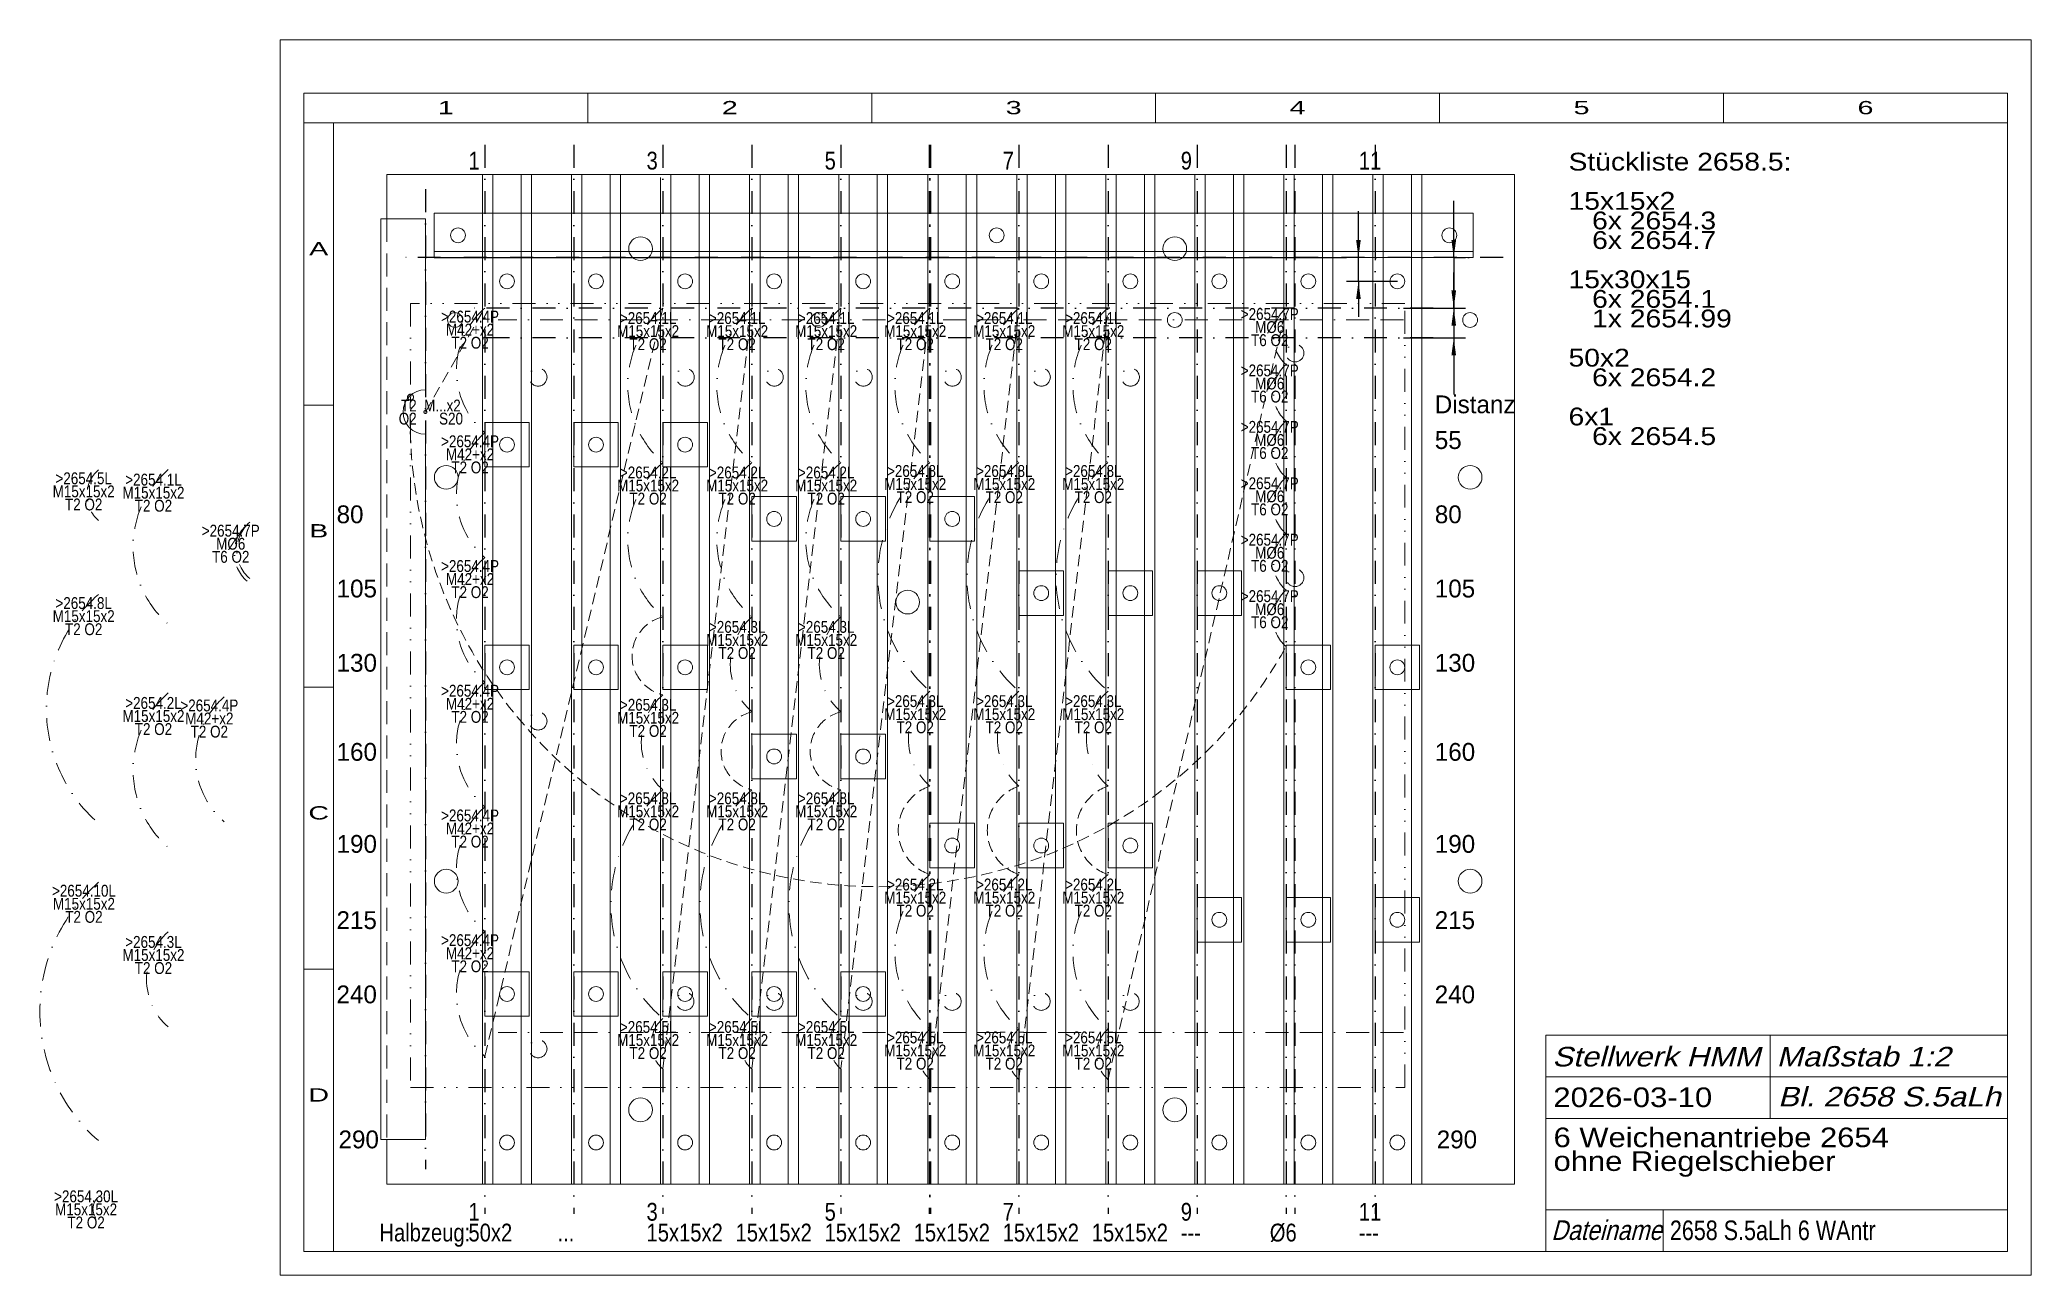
# Model space of a CAD drawing. Extents: x -79 to 592, y 2 to 418.
import ezdxf
from ezdxf.enums import TextEntityAlignment as Align

# ---------------------------------------------------------------- set-up
doc = ezdxf.new("R2010")
doc.units = 0
doc.header["$LTSCALE"] = 15.463248
for name, pattern in [('BORDER', [1.75, 0.5, -0.25, 0.5, -0.25, 0, -0.25]), ('DASHDOT', [1, 0.5, -0.25, 0, -0.25]), ('DASHED', [0.75, 0.5, -0.25]), ('DIVIDE', [1.25, 0.5, -0.25, 0, -0.25, 0, -0.25]), ('HIDDEN', [0.375, 0.25, -0.125]), ('PHANTOM', [2.5, 1.25, -0.25, 0.25, -0.25, 0.25, -0.25])]:
    doc.linetypes.add(name, pattern=pattern)
for name, color, linetype, lineweight in [('2654___ W-_ GSP-_ SIGNAL-ANTRIEB', 230, 'CONTINUOUS', 13), ('2658_5L', 30, 'CONTINUOUS', 13), ('_TEMP', 7, 'CONTINUOUS', 50), ('BEMASSUNG', 7, 'CONTINUOUS', 25), ('BESCHRIFTUNG', 7, 'CONTINUOUS', 25), ('KONSTRUKTION', 7, 'CONTINUOUS', 0), ('MASSGRENZEN', 172, 'CONTINUOUS', 25), ('MASSLINIEN', 172, 'CONTINUOUS', 25), ('MASSTEXTE', 212, 'CONTINUOUS', 25), ('MITTELLINIEN', 5, 'DASHDOT', 25), ('PFADE', 7, 'CONTINUOUS', 0), ('STANDARD', 7, 'CONTINUOUS', 0)]:
    doc.layers.add(name, color=color, linetype=linetype, lineweight=lineweight)
doc.styles.add('Arial', font='arial.ttf')

# ---------------------------------------------------------------- blocks, each defined once
blk = doc.blocks.new('D304076032')
at = {"layer": 'MASSGRENZEN'}
for points in [[(365.33, 344.67), (364.55, 350.61), (366.11, 350.61)], [(365.33, 336.67), (366.11, 330.72), (364.55, 330.72)]]:
    blk.add_solid(points, dxfattribs=at)
at = {"layer": 'MASSLINIEN', "color": 172}
for p, q in [((365.33, 344.67), (365.33, 360.27)), ((53.95, 344.67), (361.33, 344.67)), ((365.33, 336.67), (365.33, 344.67)), ((378.45, 336.67), (361.33, 336.67)), ((365.33, 336.67), (365.33, 324.68))]:
    blk.add_line(p, q, dxfattribs=at)
blk = doc.blocks.new('D346852096')
at = {"layer": 'MASSGRENZEN'}
for points in [[(397.44, 344.67), (396.66, 350.61), (398.23, 350.61)], [(397.44, 327.67), (398.23, 321.72), (396.66, 321.72)]]:
    blk.add_solid(points, dxfattribs=at)
at = {"layer": 'MASSLINIEN', "color": 172}
for p, q in [((397.44, 344.67), (397.44, 363.8)), ((397.44, 344.67), (397.44, 327.67)), ((397.44, 344.67), (401.44, 344.67)), ((380.5, 327.67), (401.44, 327.67)), ((397.44, 327.67), (397.44, 315.68))]:
    blk.add_line(p, q, dxfattribs=at)
blk = doc.blocks.new('D346851840')
at = {"layer": 'MASSGRENZEN'}
for points in [[(397.44, 327.67), (396.66, 333.61), (398.23, 333.61)], [(397.44, 317.67), (398.23, 311.72), (396.66, 311.72)]]:
    blk.add_solid(points, dxfattribs=at)
at = {"layer": 'MASSLINIEN', "color": 172}
for p, q in [((397.44, 327.67), (397.44, 339.65)), ((380.5, 327.67), (401.44, 327.67)), ((397.44, 327.67), (397.44, 317.67)), ((380.5, 317.67), (401.44, 317.67)), ((397.44, 317.67), (397.44, 298.53))]:
    blk.add_line(p, q, dxfattribs=at)

msp = doc.modelspace()

# ---------------------------------------------------------------- linework, layer by layer
at = {"layer": '2654___ W-_ GSP-_ SIGNAL-ANTRIEB', "linetype": 'DASHDOT'}
for centre, radius, start, end in [((-51.82, 264.69), 11.28, 131.09994, 228.90006), ((-13.04, 247.26), 34.5, 131.09994, 228.90006), ((0.03, 246.06), 12.61, 131.09994, 228.90006), ((-0.84, 245.21), 12.61, 131.09994, 228.90006), ((-25.65, 192.69), 51.09, 131.09994, 228.90006), ((-13.04, 172.05), 34.5, 131.09994, 228.90006), ((1.43, 175.7), 27.87, 131.09994, 228.90006), ((-21.24, 90.77), 57.73, 131.04113, 228.84125), ((-21.77, 101.58), 21.23, 131.09994, 228.90006), ((-55.74, 24.29), 5.31, 131.09994, 228.90006)]:
    msp.add_arc(centre, radius, start, end, dxfattribs=at)
at = {"layer": '2658_5L', "linetype": 'HIDDEN'}
for p, q in [((50.95, 292.67), (70.95, 327.67)), ((70.95, 75.67), (130.95, 327.67)), ((130.95, 71.43), (160.95, 327.67)), ((160.95, 71.43), (190.95, 327.67)), ((220.95, 327.67), (190.95, 71.43)), ((220.95, 67.9), (250.95, 327.67)), ((250.95, 67.9), (280.95, 327.67)), ((280.95, 67.9), (340.95, 327.67))]:
    msp.add_line(p, q, dxfattribs=at)
at = {"layer": '2658_5L', "linetype": 'DASHDOT'}
for centre in [(343.95, 312.52), (88.93, 304.4), (138.52, 304.4), (168.52, 304.4), (198.52, 304.4), (228.52, 304.4), (258.52, 304.4), (288.52, 304.4), (343.95, 236.88), (88.93, 188.57), (138.45, 94.17), (168.45, 94.17), (198.45, 94.17), (228.45, 94.17), (258.45, 94.17), (288.45, 94.17), (88.93, 78.22)]:
    msp.add_circle(centre, 3, dxfattribs=at)
at = {"layer": '2658_5L', "linetype": 'PHANTOM'}
for centre, radius in [((45.95, 297.67), 1), ((50.95, 292.67), 0.5)]:
    msp.add_circle(centre, radius, dxfattribs=at)
at = {"layer": '2658_5L', "linetype": 'DASHDOT'}
for centre, radius in [((89.27, 306.67), 27.87), ((153.63, 301.67), 34.5), ((183.63, 301.67), 34.5), ((213.63, 301.67), 34.5), ((243.63, 301.67), 34.5), ((273.63, 301.67), 34.5), ((303.63, 301.67), 34.5), ((349.24, 318.17), 12.61), ((349.24, 299.17), 12.61), ((349.24, 280.17), 12.61), ((89.27, 264.67), 27.87), ((153.63, 249.67), 34.5), ((183.63, 249.67), 34.5), ((213.63, 249.67), 34.5), ((254.53, 237.17), 51.09), ((284.53, 237.17), 51.09), ((314.53, 237.17), 51.09), ((349.24, 261.17), 12.61), ((349.24, 242.17), 12.61), ((89.27, 222.67), 27.87), ((349.24, 223.17), 12.61), ((174.91, 207.67), 21.23), ((204.91, 207.67), 21.23), ((89.27, 180.67), 27.87), ((144.91, 181.43), 21.23), ((234.91, 182.67), 21.23), ((264.91, 182.67), 21.23), ((294.91, 182.67), 21.23), ((164.53, 126.93), 51.09), ((194.53, 126.93), 51.09), ((224.53, 126.93), 51.09), ((89.27, 138.67), 27.87), ((243.63, 110.9), 34.5), ((273.63, 110.9), 34.5), ((303.63, 110.9), 34.5), ((89.27, 96.67), 27.87), ((138.36, 79.93), 11.28), ((168.36, 79.93), 11.28), ((198.36, 79.93), 11.28), ((228.36, 76.4), 11.28), ((258.36, 76.4), 11.28), ((288.36, 76.4), 11.28)]:
    msp.add_arc(centre, radius, 131.09994, 228.90006, dxfattribs=at)
at = {"layer": '2658_5L', "linetype": 'HIDDEN'}
for centre, radius, start, end in [((203.34, 290.39), 157.56, 177.35223, 330.85961), ((134.06, 210.55), 13.48, 103.36488, 256.63512), ((164.06, 178.55), 13.48, 103.36488, 256.63512), ((194.06, 178.55), 13.48, 103.36488, 256.63512), ((225.99, 151.78), 15.71, 108.70373, 251.29627), ((255.99, 151.78), 15.71, 108.70373, 251.29627), ((285.99, 151.78), 15.71, 108.70373, 251.29627)]:
    msp.add_arc(centre, radius, start, end, dxfattribs=at)
at = {"layer": '_TEMP', "lineweight": 0}
for p, q in [((428.44, 82.8), (583.83, 82.8)), ((428.44, 82.8), (428.44, 10)), ((504.04, 82.8), (504.04, 54.8)), ((428.44, 68.8), (583.83, 68.8)), ((428.44, 54.8), (583.83, 54.8)), ((428.44, 24), (583.83, 24)), ((468.04, 24), (468.04, 10))]:
    msp.add_line(p, q, dxfattribs=at)
at = {"layer": 'KONSTRUKTION', "color": 8}
for p, q in [((417.95, 372.67), (37.95, 372.67)), ((37.95, 372.67), (37.95, 357.67)), ((70.2, 372.67), (70.2, 32.67)), ((73.7, 372.67), (73.7, 32.67)), ((83.2, 372.67), (83.2, 32.67)), ((86.7, 372.67), (86.7, 32.67)), ((100.2, 372.67), (100.2, 32.67)), ((103.7, 372.67), (103.7, 32.67)), ((113.2, 372.67), (113.2, 32.67)), ((116.7, 372.67), (116.7, 32.67)), ((130.2, 371.67), (130.2, 32.67)), ((133.7, 372.67), (133.7, 32.67)), ((143.2, 372.67), (143.2, 32.67)), ((146.7, 372.67), (146.7, 32.67)), ((160.2, 372.67), (160.2, 32.67)), ((163.7, 372.67), (163.7, 32.67)), ((173.2, 372.67), (173.2, 32.67)), ((176.7, 372.67), (176.7, 32.67)), ((190.2, 372.67), (190.2, 32.67)), ((193.7, 372.67), (193.7, 32.67)), ((203.2, 372.67), (203.2, 32.67)), ((206.7, 372.67), (206.7, 32.67)), ((220.2, 372.67), (220.2, 32.67)), ((223.7, 372.67), (223.7, 32.67)), ((233.2, 372.67), (233.2, 32.67)), ((236.7, 372.67), (236.7, 32.67)), ((250.2, 372.67), (250.2, 32.67)), ((253.7, 372.67), (253.7, 32.67)), ((263.2, 372.67), (263.2, 32.67)), ((266.7, 372.67), (266.7, 32.67)), ((280.2, 372.67), (280.2, 32.67)), ((283.7, 372.67), (283.7, 32.67)), ((293.2, 372.67), (293.2, 32.67)), ((296.7, 372.67), (296.7, 32.67)), ((310.2, 372.67), (310.2, 32.67)), ((313.7, 372.67), (313.7, 32.67)), ((323.2, 372.67), (323.2, 32.67)), ((326.7, 372.67), (326.7, 32.67)), ((340.2, 372.67), (340.2, 32.67)), ((343.7, 372.67), (343.7, 32.67)), ((353.2, 372.67), (353.2, 32.67)), ((356.7, 372.67), (356.7, 32.67)), ((370.2, 372.67), (370.2, 32.67)), ((373.7, 372.67), (373.7, 32.67)), ((383.2, 372.67), (383.2, 32.67)), ((386.7, 372.67), (386.7, 32.67)), ((417.95, 32.67), (417.95, 372.67)), ((35.95, 357.67), (35.95, 47.67)), ((35.95, 357.67), (50.95, 357.67)), ((50.95, 357.67), (50.95, 300.17)), ((403.95, 359.67), (53.95, 359.67)), ((53.95, 344.67), (53.95, 359.67)), ((403.95, 344.67), (403.95, 359.67)), ((403.95, 346.67), (53.95, 346.67)), ((403.95, 344.67), (53.95, 344.67)), ((50.95, 285.17), (50.95, 47.67)), ((35.95, 47.67), (50.95, 47.67)), ((37.95, 47.67), (37.95, 32.67)), ((37.95, 32.67), (417.95, 32.67))]:
    msp.add_line(p, q, dxfattribs=at)
at = {"layer": 'KONSTRUKTION', "color": 8, "linetype": 'DASHED'}
msp.add_line((37.95, 357.67), (37.95, 47.67), dxfattribs=at)
at = {"layer": 'KONSTRUKTION', "color": 8, "linetype": 'BORDER'}
for p, q in [((380.5, 323.67), (75.5, 323.67)), ((380.5, 83.67), (75.5, 83.67))]:
    msp.add_line(p, q, dxfattribs=at)
at = {"layer": 'KONSTRUKTION', "color": 252}
for p, q in [((70.95, 289.17), (85.95, 289.17)), ((70.95, 274.17), (70.95, 289.17)), ((85.95, 289.17), (85.95, 274.17)), ((100.95, 274.17), (100.95, 289.17)), ((100.95, 289.17), (115.95, 289.17)), ((115.95, 289.17), (115.95, 274.17)), ((130.95, 274.17), (130.95, 289.17)), ((130.95, 289.17), (145.95, 289.17)), ((145.95, 289.17), (145.95, 274.17)), ((85.95, 274.17), (70.95, 274.17)), ((115.95, 274.17), (100.95, 274.17)), ((145.95, 274.17), (130.95, 274.17)), ((160.95, 249.17), (160.95, 264.17)), ((160.95, 264.17), (175.95, 264.17)), ((175.95, 264.17), (175.95, 249.17)), ((190.95, 249.17), (190.95, 264.17)), ((190.95, 264.17), (205.95, 264.17)), ((205.95, 264.17), (205.95, 249.17)), ((220.95, 264.17), (235.95, 264.17)), ((220.95, 249.17), (220.95, 264.17)), ((235.95, 264.17), (235.95, 249.17)), ((175.95, 249.17), (160.95, 249.17)), ((205.95, 249.17), (190.95, 249.17)), ((235.95, 249.17), (220.95, 249.17)), ((250.95, 224.17), (250.95, 239.17)), ((250.95, 239.17), (265.95, 239.17)), ((265.95, 239.17), (265.95, 224.17)), ((280.95, 224.17), (280.95, 239.17)), ((280.95, 239.17), (295.95, 239.17)), ((295.95, 239.17), (295.95, 224.17)), ((310.95, 239.17), (325.95, 239.17)), ((310.95, 224.17), (310.95, 239.17)), ((325.95, 239.17), (325.95, 224.17)), ((265.95, 224.17), (250.95, 224.17)), ((295.95, 224.17), (280.95, 224.17)), ((325.95, 224.17), (310.95, 224.17)), ((70.95, 199.17), (70.95, 214.17)), ((70.95, 214.17), (85.95, 214.17)), ((85.95, 214.17), (85.95, 199.17)), ((100.95, 199.17), (100.95, 214.17)), ((100.95, 214.17), (115.95, 214.17)), ((115.95, 214.17), (115.95, 199.17)), ((130.95, 214.17), (145.95, 214.17)), ((130.95, 199.17), (130.95, 214.17)), ((145.95, 214.17), (145.95, 199.17)), ((340.95, 199.17), (340.95, 214.17)), ((340.95, 214.17), (355.95, 214.17)), ((355.95, 214.17), (355.95, 199.17)), ((370.95, 199.17), (370.95, 214.17)), ((370.95, 214.17), (385.95, 214.17)), ((385.95, 214.17), (385.95, 199.17)), ((85.95, 199.17), (70.95, 199.17)), ((115.95, 199.17), (100.95, 199.17)), ((145.95, 199.17), (130.95, 199.17)), ((355.95, 199.17), (340.95, 199.17)), ((385.95, 199.17), (370.95, 199.17)), ((160.95, 169.17), (160.95, 184.17)), ((160.95, 184.17), (175.95, 184.17)), ((175.95, 184.17), (175.95, 169.17)), ((190.95, 169.17), (190.95, 184.17)), ((190.95, 184.17), (205.95, 184.17)), ((205.95, 184.17), (205.95, 169.17)), ((175.95, 169.17), (160.95, 169.17)), ((205.95, 169.17), (190.95, 169.17)), ((220.95, 139.17), (220.95, 154.17)), ((220.95, 154.17), (235.95, 154.17)), ((235.95, 154.17), (235.95, 139.17)), ((250.95, 139.17), (250.95, 154.17)), ((250.95, 154.17), (265.95, 154.17)), ((265.95, 154.17), (265.95, 139.17)), ((280.95, 154.17), (295.95, 154.17)), ((280.95, 139.17), (280.95, 154.17)), ((295.95, 154.17), (295.95, 139.17)), ((235.95, 139.17), (220.95, 139.17)), ((265.95, 139.17), (250.95, 139.17)), ((295.95, 139.17), (280.95, 139.17)), ((310.95, 114.17), (310.95, 129.17)), ((310.95, 129.17), (325.95, 129.17)), ((325.95, 129.17), (325.95, 114.17)), ((340.95, 114.17), (340.95, 129.17)), ((340.95, 129.17), (355.95, 129.17)), ((355.95, 129.17), (355.95, 114.17)), ((370.95, 129.17), (385.95, 129.17)), ((370.95, 114.17), (370.95, 129.17)), ((385.95, 129.17), (385.95, 114.17)), ((325.95, 114.17), (310.95, 114.17)), ((355.95, 114.17), (340.95, 114.17)), ((385.95, 114.17), (370.95, 114.17)), ((70.95, 89.17), (70.95, 104.17)), ((70.95, 104.17), (85.95, 104.17)), ((85.95, 104.17), (85.95, 89.17)), ((100.95, 89.17), (100.95, 104.17)), ((100.95, 104.17), (115.95, 104.17)), ((115.95, 104.17), (115.95, 89.17)), ((130.95, 104.17), (145.95, 104.17)), ((130.95, 89.17), (130.95, 104.17)), ((145.95, 104.17), (145.95, 89.17)), ((160.95, 89.17), (160.95, 104.17)), ((160.95, 104.17), (175.95, 104.17)), ((175.95, 104.17), (175.95, 89.17)), ((190.95, 89.17), (190.95, 104.17)), ((190.95, 104.17), (205.95, 104.17)), ((205.95, 104.17), (205.95, 89.17)), ((85.95, 89.17), (70.95, 89.17)), ((115.95, 89.17), (100.95, 89.17)), ((145.95, 89.17), (130.95, 89.17)), ((175.95, 89.17), (160.95, 89.17)), ((205.95, 89.17), (190.95, 89.17))]:
    msp.add_line(p, q, dxfattribs=at)
at = {"layer": 'KONSTRUKTION', "color": 8}
for centre, radius in [((61.95, 352.17), 2.5), ((123.45, 347.67), 4), ((243.45, 352.17), 2.5), ((303.45, 347.67), 4), ((395.95, 352.17), 2.5), ((78.45, 336.67), 2.5), ((78.45, 336.67), 2.5), ((108.45, 336.67), 2.5), ((108.45, 336.67), 2.5), ((138.45, 336.67), 2.5), ((138.45, 336.67), 2.5), ((168.45, 336.67), 2.5), ((168.45, 336.67), 2.5), ((198.45, 336.67), 2.5), ((198.45, 336.67), 2.5), ((228.45, 336.67), 2.5), ((228.45, 336.67), 2.5), ((258.45, 336.67), 2.5), ((258.45, 336.67), 2.5), ((288.45, 336.67), 2.5), ((288.45, 336.67), 2.5), ((318.45, 336.67), 2.5), ((318.45, 336.67), 2.5), ((348.45, 336.67), 2.5), ((348.45, 336.67), 2.5), ((378.45, 336.67), 2.5), ((378.45, 336.67), 2.5), ((60.95, 323.67), 2.5), ((183.45, 323.67), 2.5), ((303.45, 323.67), 2.5), ((402.95, 323.67), 2.5), ((78.45, 281.67), 2.5), ((78.45, 281.67), 2.5), ((108.45, 281.67), 2.5), ((108.45, 281.67), 2.5), ((138.45, 281.67), 2.5), ((138.45, 281.67), 2.5), ((57.97, 270.67), 4), ((402.95, 270.67), 4), ((168.45, 256.67), 2.5), ((168.45, 256.67), 2.5), ((198.45, 256.67), 2.5), ((198.45, 256.67), 2.5), ((228.45, 256.67), 2.5), ((228.45, 256.67), 2.5), ((213.45, 228.67), 4), ((258.45, 231.67), 2.5), ((258.45, 231.67), 2.5), ((288.45, 231.67), 2.5), ((288.45, 231.67), 2.5), ((318.45, 231.67), 2.5), ((318.45, 231.67), 2.5), ((78.45, 206.67), 2.5), ((78.45, 206.67), 2.5), ((108.45, 206.67), 2.5), ((108.45, 206.67), 2.5), ((138.45, 206.67), 2.5), ((138.45, 206.67), 2.5), ((348.45, 206.67), 2.5), ((348.45, 206.67), 2.5), ((378.45, 206.67), 2.5), ((378.45, 206.67), 2.5), ((168.45, 176.67), 2.5), ((168.45, 176.67), 2.5), ((198.45, 176.67), 2.5), ((198.45, 176.67), 2.5), ((228.45, 146.67), 2.5), ((228.45, 146.67), 2.5), ((258.45, 146.67), 2.5), ((258.45, 146.67), 2.5), ((288.45, 146.67), 2.5), ((288.45, 146.67), 2.5), ((57.97, 134.67), 4), ((402.95, 134.67), 4), ((318.45, 121.67), 2.5), ((318.45, 121.67), 2.5), ((348.45, 121.67), 2.5), ((348.45, 121.67), 2.5), ((378.45, 121.67), 2.5), ((378.45, 121.67), 2.5), ((78.45, 96.67), 2.5), ((78.45, 96.67), 2.5), ((108.45, 96.67), 2.5), ((108.45, 96.67), 2.5), ((138.45, 96.67), 2.5), ((138.45, 96.67), 2.5), ((168.45, 96.67), 2.5), ((168.45, 96.67), 2.5), ((198.45, 96.67), 2.5), ((198.45, 96.67), 2.5), ((123.45, 57.67), 4), ((303.45, 57.67), 4), ((78.45, 46.67), 2.5), ((78.45, 46.67), 2.5), ((108.45, 46.67), 2.5), ((108.45, 46.67), 2.5), ((138.45, 46.67), 2.5), ((138.45, 46.67), 2.5), ((168.45, 46.67), 2.5), ((168.45, 46.67), 2.5), ((198.45, 46.67), 2.5), ((198.45, 46.67), 2.5), ((228.45, 46.67), 2.5), ((228.45, 46.67), 2.5), ((258.45, 46.67), 2.5), ((258.45, 46.67), 2.5), ((288.45, 46.67), 2.5), ((288.45, 46.67), 2.5), ((318.45, 46.67), 2.5), ((318.45, 46.67), 2.5), ((348.45, 46.67), 2.5), ((348.45, 46.67), 2.5), ((378.45, 46.67), 2.5), ((378.45, 46.67), 2.5)]:
    msp.add_circle(centre, radius, dxfattribs=at)
msp.add_arc((50.95, 292.67), 7.5, 90, 270, dxfattribs=at)
at = {"layer": 'MITTELLINIEN'}
for p, q in [((70.95, 382.66), (70.95, 22.66)), ((100.95, 382.66), (100.95, 22.66)), ((130.95, 382.66), (130.95, 22.66)), ((160.95, 382.66), (160.95, 22.66)), ((190.95, 382.66), (190.95, 22.66)), ((250.95, 382.66), (250.95, 22.66)), ((280.95, 382.66), (280.95, 22.66)), ((310.95, 382.66), (310.95, 22.66)), ((340.95, 382.66), (340.95, 22.66)), ((370.95, 382.66), (370.95, 22.66)), ((50.95, 367.67), (50.95, 37.67)), ((414.04, 344.67), (43.89, 344.67)), ((390.5, 327.67), (65.5, 327.67)), ((390.5, 327.67), (65.5, 327.67)), ((390.5, 317.67), (65.5, 317.67)), ((390.5, 317.67), (65.5, 317.67))]:
    msp.add_line(p, q, dxfattribs=at)
at = {"layer": 'MITTELLINIEN', "color": 154, "lineweight": 50}
msp.add_line((220.95, 382.66), (220.95, 22.66), dxfattribs=at)
at = {"layer": 'MITTELLINIEN', "color": 94}
msp.add_line((343.95, 382.66), (343.95, 22.66), dxfattribs=at)
at = {"layer": 'PFADE', "linetype": 'DIVIDE', "lineweight": 20}
for p, q in [((380.95, 329.17), (45.95, 329.17)), ((45.95, 329.17), (45.95, 65.17)), ((380.95, 65.17), (380.95, 329.17)), ((45.95, 65.17), (380.95, 65.17))]:
    msp.add_line(p, q, dxfattribs=at)
at = {"layer": 'STANDARD'}
for p, q in [((592, 418), (2, 418)), ((2, 418), (2, 2)), ((592, 2), (592, 418)), ((584, 400), (10, 400)), ((10, 400), (10, 390)), ((105.67, 400), (105.67, 390)), ((201.33, 400), (201.33, 390)), ((297, 400), (297, 390)), ((392.67, 400), (392.67, 390)), ((488.33, 400), (488.33, 390)), ((584, 400), (584, 390)), ((10, 390), (10, 10)), ((20, 390), (10, 390)), ((20, 390), (20, 10)), ((584, 390), (20, 390)), ((584, 10), (584, 390)), ((10, 295), (20, 295)), ((10, 200), (20, 200)), ((10, 105), (20, 105)), ((10, 10), (20, 10)), ((20, 10), (584, 10)), ((2, 2), (592, 2))]:
    msp.add_line(p, q, dxfattribs=at)

# ---------------------------------------------------------------- block references
at = {"layer": 'BEMASSUNG'}
for name in ['D346852096', 'D304076032', 'D346851840']:
    msp.add_blockref(name, (0, 0), dxfattribs=at)

# ---------------------------------------------------------------- texts
at = {"layer": '2654___ W-_ GSP-_ SIGNAL-ANTRIEB', "char_height": 4, "attachment_point": 5, "line_spacing_factor": 0.66, "style": 'Arial'}
for s, insert in [('\\W0.810845;>2654.5L\\PM15x15x2\\PT2 O2', (-64.19, 265.91)), ('\\W0.810845;>2654.1L\\PM15x15x2\\PT2 O2', (-40.68, 265.48)), ('\\W0.810845;>2654.7P\\PMØ6\\PT6 O2', (-14.64, 248.28)), ('\\W0.810845;>2654.8L\\PM15x15x2\\PT2 O2', (-64.19, 223.9)), ('\\W0.810845;>2654.2L\\PM15x15x2\\PT2 O2', (-40.68, 190.27)), ('\\W0.810845;>2654.4P\\PM42+x2\\PT2 O2', (-21.85, 189.42)), ('\\W0.810848;>2654.10L\\PM15x15x2\\PT2 O2', (-64.1, 127.03)), ('\\W0.810845;>2654.3L\\PM15x15x2\\PT2 O2', (-40.68, 109.79)), ('\\W0.810848;>2654.30L\\PM15x15x2\\PT2 O2', (-63.38, 24.11))]:
    msp.add_mtext(s, dxfattribs=dict(at, insert=insert))
at = {"layer": '2658_5L', "char_height": 4, "attachment_point": 5, "line_spacing_factor": 0.66, "style": 'Arial'}
for s, insert in [('\\W0.810845;>2654.4P\\PM42+x2\\PT2 O2', (65.99, 320.38)), ('\\W0.810845;>2654.1L\\PM15x15x2\\PT2 O2', (125.99, 319.88)), ('\\W0.810845;>2654.1L\\PM15x15x2\\PT2 O2', (155.99, 319.88)), ('\\W0.810845;>2654.1L\\PM15x15x2\\PT2 O2', (185.99, 319.88)), ('\\W0.810845;>2654.1L\\PM15x15x2\\PT2 O2', (215.99, 319.88)), ('\\W0.810845;>2654.1L\\PM15x15x2\\PT2 O2', (245.99, 319.88)), ('\\W0.810845;>2654.1L\\PM15x15x2\\PT2 O2', (275.99, 319.88)), ('\\W0.810845;>2654.7P\\PMØ6\\PT6 O2', (335.44, 321.24)), ('\\W0.810845;>2654.7P\\PMØ6\\PT6 O2', (335.44, 302.24)), ('\\W0.810845;>2654.7P\\PMØ6\\PT6 O2', (335.44, 283.24)), ('\\W0.810845;>2654.4P\\PM42+x2\\PT2 O2', (65.99, 278.38)), ('\\W0.810845;>2654.2L\\PM15x15x2\\PT2 O2', (125.99, 267.88)), ('\\W0.810845;>2654.2L\\PM15x15x2\\PT2 O2', (155.99, 267.88)), ('\\W0.810845;>2654.2L\\PM15x15x2\\PT2 O2', (185.99, 267.88)), ('\\W0.810845;>2654.8L\\PM15x15x2\\PT2 O2', (215.99, 268.38)), ('\\W0.810845;>2654.8L\\PM15x15x2\\PT2 O2', (245.99, 268.38)), ('\\W0.810845;>2654.8L\\PM15x15x2\\PT2 O2', (275.99, 268.38)), ('\\W0.810845;>2654.7P\\PMØ6\\PT6 O2', (335.44, 264.24)), ('\\W0.810845;>2654.7P\\PMØ6\\PT6 O2', (335.44, 245.24)), ('\\W0.810845;>2654.4P\\PM42+x2\\PT2 O2', (65.99, 236.38)), ('\\W0.810845;>2654.7P\\PMØ6\\PT6 O2', (335.44, 226.24)), ('\\W0.810845;>2654.3L\\PM15x15x2\\PT2 O2', (155.99, 215.88)), ('\\W0.810845;>2654.3L\\PM15x15x2\\PT2 O2', (185.99, 215.88)), ('\\W0.810845;>2654.4P\\PM42+x2\\PT2 O2', (65.99, 194.38)), ('\\W0.810845;>2654.3L\\PM15x15x2\\PT2 O2', (125.99, 189.65)), ('\\W0.810845;>2654.3L\\PM15x15x2\\PT2 O2', (215.99, 190.88)), ('\\W0.810845;>2654.3L\\PM15x15x2\\PT2 O2', (245.99, 190.88)), ('\\W0.810845;>2654.3L\\PM15x15x2\\PT2 O2', (275.99, 190.88)), ('\\W0.810845;>2654.8L\\PM15x15x2\\PT2 O2', (125.99, 158.15)), ('\\W0.810845;>2654.8L\\PM15x15x2\\PT2 O2', (155.99, 158.15)), ('\\W0.810845;>2654.8L\\PM15x15x2\\PT2 O2', (185.99, 158.15)), ('\\W0.810845;>2654.4P\\PM42+x2\\PT2 O2', (65.99, 152.38)), ('\\W0.810845;>2654.2L\\PM15x15x2\\PT2 O2', (215.99, 129.12)), ('\\W0.810845;>2654.2L\\PM15x15x2\\PT2 O2', (245.99, 129.12)), ('\\W0.810845;>2654.2L\\PM15x15x2\\PT2 O2', (275.99, 129.12)), ('\\W0.810845;>2654.4P\\PM42+x2\\PT2 O2', (65.99, 110.38)), ('\\W0.810845;>2654.5L\\PM15x15x2\\PT2 O2', (125.99, 81.15)), ('\\W0.810845;>2654.5L\\PM15x15x2\\PT2 O2', (155.99, 81.15)), ('\\W0.810845;>2654.5L\\PM15x15x2\\PT2 O2', (185.99, 81.15)), ('\\W0.810845;>2654.5L\\PM15x15x2\\PT2 O2', (215.99, 77.62)), ('\\W0.810845;>2654.5L\\PM15x15x2\\PT2 O2', (245.99, 77.62)), ('\\W0.810845;>2654.5L\\PM15x15x2\\PT2 O2', (275.99, 77.62))]:
    msp.add_mtext(s, dxfattribs=dict(at, insert=insert))
at = {"layer": '2658_5L', "linetype": 'DASHDOT', "insert": (52.79, 292.62), "char_height": 4, "attachment_point": 5, "line_spacing_factor": 0.66, "style": 'Arial'}
msp.add_mtext('\\W0.810866;T2  M...x2\\PO2      S20\\P', dxfattribs=at)
at = {"layer": 'BESCHRIFTUNG', "style": 'Arial'}
for s, width, p in [('1', 0.810869, (65.46, 374.32)), ('3', 0.810869, (125.46, 374.32)), ('5', 0.810869, (185.46, 374.32)), ('7', 0.810869, (245.46, 374.32)), ('9', 0.810869, (305.46, 374.32)), ('11', 0.810869, (365.46, 374.32)), ('Distanz', 0.972766, (391.06, 292.25)), ('55', 0.972828, (391.06, 280.22)), ('80', 0.972828, (21.03, 255.22)), ('80', 0.972828, (391.06, 255.22)), ('105', 0.972828, (21.03, 230.22)), ('105', 0.972828, (391.06, 230.22)), ('130', 0.972828, (21.03, 205.22)), ('130', 0.972828, (391.06, 205.22)), ('160', 0.972828, (21.03, 175.22)), ('160', 0.972828, (391.06, 175.22)), ('190', 0.972828, (21.03, 144.23)), ('190', 0.972828, (391.06, 144.23)), ('215', 0.972828, (21, 118.56)), ('215', 0.972828, (391.03, 118.56)), ('240', 0.972828, (21, 93.55)), ('240', 0.972828, (391.03, 93.55)), ('290', 0.972828, (21.68, 44.71)), ('290', 0.972828, (391.71, 44.71)), ('1', 0.810869, (65.46, 20.34)), ('3', 0.810869, (125.46, 20.34)), ('5', 0.810869, (185.46, 20.34)), ('7', 0.810869, (245.46, 20.34)), ('9', 0.810869, (305.46, 20.34)), ('11', 0.810869, (365.46, 20.34)), ('Halbzeug:', 0.810868, (35.46, 13.34)), ('50x2', 0.810868, (65.46, 13.34)), ('...', 0.810866, (95.46, 13.34)), ('15x15x2', 0.810868, (125.46, 13.34)), ('15x15x2', 0.810868, (155.46, 13.34)), ('15x15x2', 0.810868, (185.46, 13.34)), ('15x15x2', 0.810868, (215.46, 13.34)), ('15x15x2', 0.810868, (245.46, 13.34)), ('15x15x2', 0.810868, (275.46, 13.34)), ('---', 0.810862, (305.46, 13.34)), ('Ø6', 0.810867, (335.46, 13.34)), ('---', 0.810862, (365.46, 13.34))]:
    msp.add_text(s, height=6, dxfattribs=dict(at, width=width)).set_placement(p)
at = {"layer": 'BESCHRIFTUNG', "style": 'Arial', "oblique": 15}
for s, width, p in [('Stellwerk HMM', 1.130136, (430.63, 78.88)), ('Maßstab 1:2', 1.143719, (506.23, 78.88)), ('Bl. 2658 S.5aLh', 1.143728, (506.67, 65.4)), ('Dateiname', 0.835372, (430.3, 20.45))]:
    msp.add_text(s, height=6.6, dxfattribs=dict(at, width=width)).set_placement(p, align=Align.TOP_LEFT)
at = {"layer": 'BESCHRIFTUNG', "style": 'Arial'}
for s, width, p in [('2026-03-10', 1.135137, (431, 65.2)), ('2658 S.5aLh 6 WAntr', 0.786055, (470.27, 20.4))]:
    msp.add_text(s, height=6.6, dxfattribs=dict(at, width=width)).set_placement(p, align=Align.TOP_LEFT)
at = {"layer": 'BESCHRIFTUNG', "attachment_point": 1, "style": 'Arial'}
for s, insert, char_height, line_spacing_factor in [('\\W1.135063;Stückliste 2658.5:\\P\\P15x15x2\\P   6x 2654.3\\P   6x 2654.7\\P\\P15x30x15\\P   6x 2654.1\\P   1x 2654.99\\P\\P50x2\\P   6x 2654.2\\P\\P6x1\\P   6x 2654.5', (436.13, 379.98), 6, 0.66), ('\\W1.130183;6 Weichenantriebe 2654\\Pohne Riegelschieber\\P', (431.07, 51.7), 6.6, 0.727273)]:
    msp.add_mtext(s, dxfattribs=dict(at, insert=insert, char_height=char_height, line_spacing_factor=line_spacing_factor))
at = {"layer": 'STANDARD', "style": 'Arial'}
for s, width, p in [('1', 1.547923, (57.83, 392.95)), ('2', 1.547922, (153.5, 392.95)), ('3', 1.547923, (249.17, 392.95)), ('4', 1.547923, (344.83, 392.95)), ('5', 1.547922, (440.5, 392.95)), ('6', 1.547923, (536.17, 392.95)), ('A', 1.547987, (15, 345.45)), ('B', 1.547987, (15, 250.45)), ('C', 1.548103, (15, 155.45)), ('D', 1.548104, (15, 60.45))]:
    msp.add_text(s, height=4.46, dxfattribs=dict(at, width=width)).set_placement(p, align=Align.CENTER)

doc.saveas('drawing.dxf')
